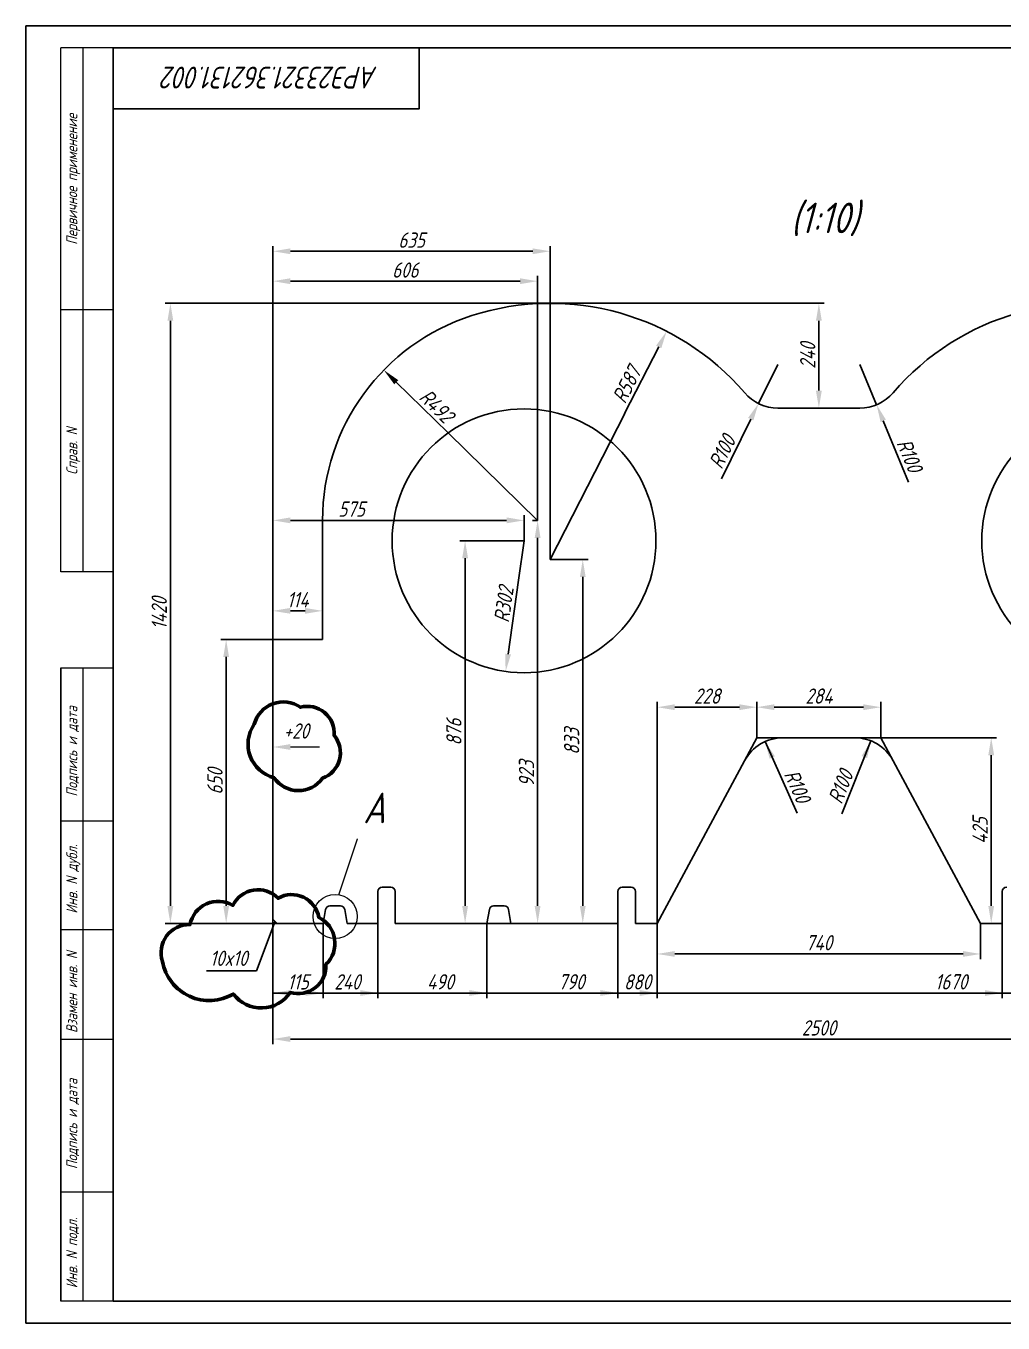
# Model space of a CAD drawing. Header units: millimetres. Extents: x -37087 to -34537, y -441 to 3013.
# Drawn here: x -37087 to -36863.3, y 1988.4 to 2285.4 of the extents above; entities that cross this region are included whole.
import ezdxf
from ezdxf.enums import TextEntityAlignment as Align

# ---------------------------------------------------------------- set-up
doc = ezdxf.new("R2010")
doc.units = ezdxf.units.MM
doc.header["$PDSIZE"] = -1
doc.linetypes.add('K5LT_THIN', pattern=[0])
doc.linetypes.add('SLD-Сплошная', pattern=[0])
for name, color, linetype in [('Frame', 6, 'Continuous'), ('ОСНОВНАЯ_НАДПИСЬ', 7, 'SLD-Сплошная'), ('ЧЕРТЕЖ', 7, 'Continuous')]:
    doc.layers.add(name, color=color, linetype=linetype)
doc.layers.add('Системный слой (1)', color=7, linetype='Continuous', true_color=0x909090)
doc.styles.add('SLDTEXTSTYLE0', font='ГОСТ тип А наклонный.ttf')
doc.styles.get("Standard").update_dxf_attribs({"font": 'ГОСТ тип А наклонный.ttf'})
doc.styles.add('ГОСТ', font='ГОСТ тип А.ttf', dxfattribs={"oblique": 15})
doc.dimstyles.new('dim1', dxfattribs={"dimtxt": 3.5, "dimasz": 4, "dimexe": 1.2, "dimexo": 0, "dimgap": 0.8, "dimtad": 1, "dimdec": 0, "dimdsep": 46, "dimtxsty": 'Standard', "dimcen": 5, "dimadec": 0, "dimazin": 0, "dimtfac": 1, "dimtdec": 0, "dimtmove": 0, "dimatfit": 3, "dimfxl": 1, "dimtolj": 1, "dimtzin": 0, "dimarcsym": 0})

# ---------------------------------------------------------------- blocks, each defined once
blk = doc.blocks.new('stamp-side-22600')
at = {"layer": 'Frame'}
blk.add_line((-12, 0), (-12, 145), dxfattribs=at)
at = {"layer": 'Frame', "lineweight": 13}
for p, q in [((-12, 145), (0, 145)), ((-12, 110), (0, 110)), ((0, 85), (-12, 85)), ((-12, 60), (0, 60)), ((0, 25), (-12, 25)), ((0, 0), (-12, 0))]:
    blk.add_line(p, q, dxfattribs=at)
at = {"layer": 'Frame', "color": 7, "lineweight": 13}
blk.add_line((-7, 145), (-7, 0), dxfattribs=at)
at = {"color": 7, "lineweight": 13, "style": 'ГОСТ', "oblique": 15}
for s, p in [('Подпись и дата', (-8.25, 115.55)), ('Инв. N дубл.', (-8.25, 88.76)), ('Взамен инв. N', (-8.25, 61.42)), ('Подпись и дата', (-8.25, 30.25)), ('Инв. N подл.', (-8.25, 2.97))]:
    blk.add_text(s, height=2.5, rotation=90, dxfattribs=at).set_placement(p)
blk = doc.blocks.new('stamp-side-w22600')
at = {"layer": 'Frame', "lineweight": 13}
for p, q in [((0, 287), (-12, 287)), ((-12, 167), (-12, 287)), ((0, 227), (-12, 227)), ((0, 167), (-12, 167))]:
    blk.add_line(p, q, dxfattribs=at)
at = {"layer": 'Frame', "color": 7, "lineweight": 13}
blk.add_line((-7, 287), (-7, 167), dxfattribs=at)
blk.add_blockref('stamp-side-22600', (0, 0))
at = {"color": 7, "lineweight": 13, "style": 'ГОСТ', "oblique": 15}
for s, p in [('Первичное применение', (-8.25, 241.89)), ('Справ. N', (-8.25, 189.23))]:
    blk.add_text(s, height=2.5, rotation=90, dxfattribs=at).set_placement(p)
blk = doc.blocks.new('A3-hor-gost-02-Neptun')
at = {"layer": 'Frame', "color": 7}
blk.add_lwpolyline([(0, 0), (0, 297), (420, 297), (420, 0)], close=True, dxfattribs=at)
at = {"layer": 'Frame'}
blk.add_lwpolyline([(20, 5), (20, 292), (415, 292), (415, 5)], close=True, dxfattribs=at)
blk.add_lwpolyline([(90, 292), (90, 278), (20, 278)], dxfattribs=at)
blk.add_blockref('stamp-side-w22600', (20, 5))
at = {"layer": 'ОСНОВНАЯ_НАДПИСЬ', "lineweight": 13, "style": 'SLDTEXTSTYLE0', "oblique": 7.5}
blk.add_attdef('PAGE', (407.55, 7.97), '', height=3.5, dxfattribs=at)
at = {"layer": 'ЧЕРТЕЖ', "style": 'ГОСТ', "oblique": 15}
blk.add_attdef('НОМЕР ЧЕРТЕЖА', text='', height=5, rotation=180, dxfattribs=at).set_placement((58.02, 285.18), align=Align.MIDDLE_CENTER)
blk.add_attdef('Номер чертежа', text='', height=7, dxfattribs=at).set_placement((351.15, 13.28), align=Align.MIDDLE_CENTER)
blk = doc.blocks.new('*D8588')
at = {"color": 0, "lineweight": -2}
for p, q in [((-37030.44, 2080.86), (-37030.44, 2062.72)), ((-37018.94, 2079.86), (-37018.94, 2062.72)), ((-37022.94, 2063.92), (-37026.44, 2063.92))]:
    blk.add_line(p, q, dxfattribs=at)
at = {"color": 0}
for points in [[(-37026.44, 2064.59), (-37026.44, 2063.25), (-37030.44, 2063.92)], [(-37022.94, 2063.25), (-37022.94, 2064.59), (-37018.94, 2063.92)]]:
    blk.add_solid(points, dxfattribs=at)
at = {"layer": 'Defpoints', "color": 0}
for p in [(-37030.44, 2080.86), (-37018.94, 2079.86), (-37030.44, 2063.92)]:
    blk.add_point(p, dxfattribs=at)
at = {"color": 0, "insert": (-37024.69, 2066.47), "char_height": 3.5, "attachment_point": 5}
blk.add_mtext('\\A1;115', dxfattribs=at)
blk = doc.blocks.new('*D8589')
at = {"color": 0, "lineweight": -2}
for p, q in [((-37030.44, 2080.86), (-37030.44, 2062.72)), ((-37006.44, 2079.86), (-37006.44, 2062.72)), ((-37010.44, 2063.92), (-37030.44, 2063.92))]:
    blk.add_line(p, q, dxfattribs=at)
at = {"color": 0}
blk.add_solid([(-37010.44, 2063.25), (-37010.44, 2064.59), (-37006.44, 2063.92)], dxfattribs=at)
at = {"layer": 'Defpoints', "color": 0}
for p in [(-37030.44, 2080.86), (-37006.44, 2079.86), (-37030.44, 2063.92)]:
    blk.add_point(p, dxfattribs=at)
at = {"color": 0, "insert": (-37013.4, 2066.47), "char_height": 3.5, "attachment_point": 5}
blk.add_mtext('\\A1;240', dxfattribs=at)
blk = doc.blocks.new('_None')
blk = doc.blocks.new('*D8590')
at = {"color": 0, "lineweight": -2}
for p, q in [((-37030.44, 2080.86), (-37030.44, 2062.72)), ((-36981.44, 2079.86), (-36981.44, 2062.72)), ((-36985.44, 2063.92), (-37030.44, 2063.92))]:
    blk.add_line(p, q, dxfattribs=at)
at = {"color": 0}
blk.add_solid([(-36985.44, 2063.25), (-36985.44, 2064.59), (-36981.44, 2063.92)], dxfattribs=at)
at = {"layer": 'Defpoints', "color": 0}
for p in [(-37030.44, 2080.86), (-36981.44, 2079.86), (-37030.44, 2063.92)]:
    blk.add_point(p, dxfattribs=at)
at = {"color": 0, "insert": (-36992.11, 2066.47), "char_height": 3.5, "attachment_point": 5}
blk.add_mtext('\\A1;490', dxfattribs=at)
blk = doc.blocks.new('*D8591')
at = {"color": 0, "lineweight": -2}
for p, q in [((-37030.44, 2080.86), (-37030.44, 2062.72)), ((-36951.44, 2079.86), (-36951.44, 2062.72)), ((-36955.44, 2063.92), (-37030.44, 2063.92))]:
    blk.add_line(p, q, dxfattribs=at)
at = {"color": 0}
blk.add_solid([(-36955.44, 2063.25), (-36955.44, 2064.59), (-36951.44, 2063.92)], dxfattribs=at)
at = {"layer": 'Defpoints', "color": 0}
for p in [(-37030.44, 2080.86), (-36951.44, 2079.86), (-37030.44, 2063.92)]:
    blk.add_point(p, dxfattribs=at)
at = {"color": 0, "insert": (-36962.11, 2066.49), "char_height": 3.5, "attachment_point": 5}
blk.add_mtext('\\A1;790', dxfattribs=at)
blk = doc.blocks.new('*D8592')
at = {"color": 0, "lineweight": -2}
for p, q in [((-37030.44, 2080.86), (-37030.44, 2062.72)), ((-36942.44, 2079.86), (-36942.44, 2062.72)), ((-36946.44, 2063.92), (-37030.44, 2063.92))]:
    blk.add_line(p, q, dxfattribs=at)
at = {"color": 0}
blk.add_solid([(-36946.44, 2063.25), (-36946.44, 2064.59), (-36942.44, 2063.92)], dxfattribs=at)
at = {"layer": 'Defpoints', "color": 0}
for p in [(-37030.44, 2080.86), (-36942.44, 2079.86), (-37030.44, 2063.92)]:
    blk.add_point(p, dxfattribs=at)
at = {"color": 0, "insert": (-36946.98, 2066.47), "char_height": 3.5, "attachment_point": 5}
blk.add_mtext('\\A1;880', dxfattribs=at)
blk = doc.blocks.new('*D8593')
at = {"color": 0, "lineweight": -2}
for p, q in [((-37030.44, 2080.86), (-37030.44, 2062.72)), ((-36863.44, 2079.86), (-36863.44, 2062.72)), ((-36867.44, 2063.92), (-37030.44, 2063.92))]:
    blk.add_line(p, q, dxfattribs=at)
at = {"color": 0}
blk.add_solid([(-36867.44, 2063.25), (-36867.44, 2064.59), (-36863.44, 2063.92)], dxfattribs=at)
at = {"layer": 'Defpoints', "color": 0}
for p in [(-37030.44, 2080.86), (-36863.44, 2079.86), (-37030.44, 2063.92)]:
    blk.add_point(p, dxfattribs=at)
at = {"color": 0, "insert": (-36875.17, 2066.49), "char_height": 3.5, "attachment_point": 5}
blk.add_mtext('\\A1;1670', dxfattribs=at)
blk = doc.blocks.new('*D8594')
at = {"color": 0, "lineweight": -2}
for p, q in [((-37030.44, 2080.86), (-37030.44, 2062.72)), ((-36834.94, 2079.86), (-36834.94, 2062.72)), ((-36838.94, 2063.92), (-37030.44, 2063.92))]:
    blk.add_line(p, q, dxfattribs=at)
at = {"color": 0}
blk.add_solid([(-36838.94, 2063.25), (-36838.94, 2064.59), (-36834.94, 2063.92)], dxfattribs=at)
at = {"layer": 'Defpoints', "color": 0}
for p in [(-37030.44, 2080.86), (-36834.94, 2079.86), (-37030.44, 2063.92)]:
    blk.add_point(p, dxfattribs=at)
at = {"color": 0, "insert": (-36846.27, 2066.47), "char_height": 3.5, "attachment_point": 5}
blk.add_mtext('\\A1;1955', dxfattribs=at)
blk = doc.blocks.new('*D8595')
at = {"color": 0, "lineweight": -2}
for p, q in [((-37030.44, 2080.86), (-37030.44, 2062.72)), ((-36808.44, 2079.86), (-36808.44, 2062.72)), ((-36812.44, 2063.92), (-37030.44, 2063.92))]:
    blk.add_line(p, q, dxfattribs=at)
at = {"color": 0}
blk.add_solid([(-36812.44, 2063.25), (-36812.44, 2064.59), (-36808.44, 2063.92)], dxfattribs=at)
at = {"layer": 'Defpoints', "color": 0}
for p in [(-37030.44, 2080.86), (-36808.44, 2079.86), (-37030.44, 2063.92)]:
    blk.add_point(p, dxfattribs=at)
at = {"color": 0, "insert": (-36820.7, 2066.47), "char_height": 3.5, "attachment_point": 5}
blk.add_mtext('\\A1;2220', dxfattribs=at)
blk = doc.blocks.new('*D8596')
at = {"color": 0, "lineweight": -2}
for p, q in [((-37030.44, 2080.86), (-37030.44, 2062.72)), ((-36797.44, 2079.86), (-36797.44, 2062.72)), ((-36801.44, 2063.92), (-37030.44, 2063.92))]:
    blk.add_line(p, q, dxfattribs=at)
at = {"color": 0}
blk.add_solid([(-36801.44, 2063.25), (-36801.44, 2064.59), (-36797.44, 2063.92)], dxfattribs=at)
at = {"layer": 'Defpoints', "color": 0}
for p in [(-37030.44, 2080.86), (-36797.44, 2079.86), (-37030.44, 2063.92)]:
    blk.add_point(p, dxfattribs=at)
at = {"color": 0, "insert": (-36802.97, 2066.47), "char_height": 3.5, "attachment_point": 5}
blk.add_mtext('\\A1;2330', dxfattribs=at)
blk = doc.blocks.new('*D8597')
at = {"color": 0, "lineweight": -2}
for p, q in [((-37030.44, 2080.86), (-37030.44, 2052.18)), ((-36780.44, 2080.86), (-36780.44, 2052.18)), ((-36784.44, 2053.38), (-37026.44, 2053.38))]:
    blk.add_line(p, q, dxfattribs=at)
at = {"color": 0}
for points in [[(-37026.44, 2054.05), (-37026.44, 2052.71), (-37030.44, 2053.38)], [(-36784.44, 2052.71), (-36784.44, 2054.05), (-36780.44, 2053.38)]]:
    blk.add_solid(points, dxfattribs=at)
at = {"layer": 'Defpoints', "color": 0}
for p in [(-37030.44, 2080.86), (-36780.44, 2080.86), (-37030.44, 2053.38)]:
    blk.add_point(p, dxfattribs=at)
at = {"color": 0, "insert": (-36905.44, 2055.93), "char_height": 3.5, "attachment_point": 5}
blk.add_mtext('\\A1;2500', dxfattribs=at)
blk = doc.blocks.new('*D8604')
at = {"color": 0, "lineweight": -2}
for p, q in [((-37030.44, 2144.86), (-37042.35, 2144.86)), ((-37041.15, 2140.86), (-37041.15, 2083.86)), ((-37029.44, 2079.86), (-37042.35, 2079.86))]:
    blk.add_line(p, q, dxfattribs=at)
at = {"color": 0}
for points in [[(-37040.48, 2140.86), (-37041.81, 2140.86), (-37041.15, 2144.86)], [(-37041.81, 2083.86), (-37040.48, 2083.86), (-37041.15, 2079.86)]]:
    blk.add_solid(points, dxfattribs=at)
at = {"layer": 'Defpoints', "color": 0}
for p in [(-37030.44, 2144.86), (-37041.15, 2079.86), (-37029.44, 2079.86)]:
    blk.add_point(p, dxfattribs=at)
at = {"color": 0, "insert": (-37043.7, 2112.36), "char_height": 3.5, "attachment_point": 5, "rotation": 90}
blk.add_mtext('\\A1;650', dxfattribs=at)
blk = doc.blocks.new('*D8598')
at = {"color": 0, "lineweight": -2}
for p, q in [((-36966.94, 2221.84), (-37055.12, 2221.84)), ((-37053.92, 2217.84), (-37053.92, 2083.86)), ((-37029.44, 2079.86), (-37055.12, 2079.86))]:
    blk.add_line(p, q, dxfattribs=at)
at = {"color": 0}
for points in [[(-37053.25, 2217.84), (-37054.59, 2217.84), (-37053.92, 2221.84)], [(-37054.59, 2083.86), (-37053.25, 2083.86), (-37053.92, 2079.86)]]:
    blk.add_solid(points, dxfattribs=at)
at = {"layer": 'Defpoints', "color": 0}
for p in [(-36966.94, 2221.84), (-37053.92, 2079.86), (-37029.44, 2079.86)]:
    blk.add_point(p, dxfattribs=at)
at = {"color": 0, "insert": (-37056.47, 2150.85), "char_height": 3.5, "attachment_point": 5, "rotation": 90}
blk.add_mtext('\\A1;1420', dxfattribs=at)
blk = doc.blocks.new('*D8599')
at = {"color": 0, "lineweight": -2}
for p, q in [((-37030.44, 2144.86), (-37030.44, 2152.62)), ((-37026.44, 2151.42), (-37023.08, 2151.42)), ((-37019.08, 2144.86), (-37019.08, 2152.62))]:
    blk.add_line(p, q, dxfattribs=at)
at = {"color": 0}
for points in [[(-37026.44, 2152.09), (-37026.44, 2150.76), (-37030.44, 2151.42)], [(-37023.08, 2150.76), (-37023.08, 2152.09), (-37019.08, 2151.42)]]:
    blk.add_solid(points, dxfattribs=at)
at = {"layer": 'Defpoints', "color": 0}
for p in [(-37019.08, 2151.42), (-37030.44, 2144.86), (-37019.08, 2144.86)]:
    blk.add_point(p, dxfattribs=at)
at = {"color": 0, "insert": (-37024.76, 2153.97), "char_height": 3.5, "attachment_point": 5}
blk.add_mtext('\\A1;114', dxfattribs=at)
blk = doc.blocks.new('*D8605')
at = {"color": 0, "lineweight": -2}
blk.add_line((-37002.2, 2203.76), (-36990.33, 2192.17), dxfattribs=at)
at = {"color": 0}
blk.add_solid([(-37001.73, 2204.24), (-37002.66, 2203.29), (-37005.06, 2206.56)], dxfattribs=at)
at = {"layer": 'Defpoints', "color": 0}
for p in [(-37005.06, 2206.56), (-36969.84, 2172.14)]:
    blk.add_point(p, dxfattribs=at)
at = {"color": 0, "insert": (-36992.99, 2198.33), "char_height": 3.5, "attachment_point": 5, "rotation": 315.6605}
blk.add_mtext('\\A1;R492', dxfattribs=at)
blk = doc.blocks.new('*D8606')
at = {"color": 0, "lineweight": -2}
blk.add_line((-36942.12, 2211.86), (-36949.91, 2196.59), dxfattribs=at)
at = {"color": 0}
blk.add_solid([(-36941.52, 2211.56), (-36942.71, 2212.17), (-36940.3, 2215.43)], dxfattribs=at)
at = {"layer": 'Defpoints', "color": 0}
for p in [(-36940.3, 2215.43), (-36966.96, 2163.18)]:
    blk.add_point(p, dxfattribs=at)
at = {"color": 0, "insert": (-36949.43, 2203.2), "char_height": 3.5, "attachment_point": 5, "rotation": 62.9614}
blk.add_mtext('\\A1;R587', dxfattribs=at)
blk = doc.blocks.new('*D8609')
at = {"color": 0, "lineweight": -2}
for p, q in [((-36972.94, 2167.46), (-36987.64, 2167.46)), ((-36986.44, 2163.46), (-36986.44, 2083.86)), ((-36975.94, 2079.86), (-36987.64, 2079.86))]:
    blk.add_line(p, q, dxfattribs=at)
at = {"color": 0}
for points in [[(-36985.77, 2163.46), (-36987.11, 2163.46), (-36986.44, 2167.46)], [(-36987.11, 2083.86), (-36985.77, 2083.86), (-36986.44, 2079.86)]]:
    blk.add_solid(points, dxfattribs=at)
at = {"layer": 'Defpoints', "color": 0}
for p in [(-36972.94, 2167.46), (-36986.44, 2079.86), (-36975.94, 2079.86)]:
    blk.add_point(p, dxfattribs=at)
at = {"color": 0, "insert": (-36989.01, 2123.66), "char_height": 3.5, "attachment_point": 5, "rotation": 90}
blk.add_mtext('\\A1;876', dxfattribs=at)
blk = doc.blocks.new('*D8610')
at = {"color": 0, "lineweight": -2}
for p, q in [((-36966.96, 2163.18), (-36958.3, 2163.18)), ((-36959.5, 2083.86), (-36959.5, 2159.18)), ((-36963.69, 2079.86), (-36958.3, 2079.86))]:
    blk.add_line(p, q, dxfattribs=at)
at = {"color": 0}
for points in [[(-36958.83, 2159.18), (-36960.16, 2159.18), (-36959.5, 2163.18)], [(-36960.16, 2083.86), (-36958.83, 2083.86), (-36959.5, 2079.86)]]:
    blk.add_solid(points, dxfattribs=at)
at = {"layer": 'Defpoints', "color": 0}
for p in [(-36966.96, 2163.18), (-36959.5, 2163.18), (-36963.69, 2079.86)]:
    blk.add_point(p, dxfattribs=at)
at = {"color": 0, "insert": (-36962.05, 2121.52), "char_height": 3.5, "attachment_point": 5, "rotation": 90}
blk.add_mtext('\\A1;833', dxfattribs=at)
blk = doc.blocks.new('*D8611')
at = {"color": 0, "lineweight": -2}
for p, q in [((-36969.84, 2172.14), (-36971.04, 2172.14)), ((-36969.84, 2083.86), (-36969.84, 2168.14)), ((-36965.61, 2079.86), (-36971.04, 2079.86))]:
    blk.add_line(p, q, dxfattribs=at)
at = {"color": 0}
for points in [[(-36969.17, 2168.14), (-36970.51, 2168.14), (-36969.84, 2172.14)], [(-36970.51, 2083.86), (-36969.17, 2083.86), (-36969.84, 2079.86)]]:
    blk.add_solid(points, dxfattribs=at)
at = {"layer": 'Defpoints', "color": 0}
for p in [(-36969.84, 2172.14), (-36969.84, 2172.14), (-36965.61, 2079.86)]:
    blk.add_point(p, dxfattribs=at)
at = {"color": 0, "insert": (-36972.39, 2114.14), "char_height": 3.5, "attachment_point": 5, "rotation": 90}
blk.add_mtext('\\A1;923', dxfattribs=at)
blk = doc.blocks.new('*D8612')
at = {"color": 0, "lineweight": -2}
blk.add_line((-36976.6, 2141.52), (-36974.21, 2158.48), dxfattribs=at)
at = {"color": 0}
blk.add_solid([(-36977.26, 2141.61), (-36975.94, 2141.43), (-36977.16, 2137.56)], dxfattribs=at)
at = {"layer": 'Defpoints', "color": 0}
for p in [(-36972.94, 2167.46), (-36977.16, 2137.56)]:
    blk.add_point(p, dxfattribs=at)
at = {"color": 0, "insert": (-36977.57, 2152.87), "char_height": 3.5, "attachment_point": 5, "rotation": 81.9711}
blk.add_mtext('\\A1;R302', dxfattribs=at)
blk = doc.blocks.new('*D8613')
at = {"color": 0, "lineweight": -2}
for p, q in [((-37030.44, 2144.86), (-37030.44, 2173.34)), ((-36976.94, 2172.14), (-37026.44, 2172.14)), ((-36972.94, 2167.46), (-36972.94, 2173.34))]:
    blk.add_line(p, q, dxfattribs=at)
at = {"color": 0}
for points in [[(-37026.44, 2172.81), (-37026.44, 2171.48), (-37030.44, 2172.14)], [(-36976.94, 2171.48), (-36976.94, 2172.81), (-36972.94, 2172.14)]]:
    blk.add_solid(points, dxfattribs=at)
at = {"layer": 'Defpoints', "color": 0}
for p in [(-37030.44, 2172.14), (-36972.94, 2167.46), (-37030.44, 2144.86)]:
    blk.add_point(p, dxfattribs=at)
at = {"color": 0, "insert": (-37012.44, 2174.72), "char_height": 3.5, "attachment_point": 5}
blk.add_mtext('\\A1;575', dxfattribs=at)
blk = doc.blocks.new('*D8614')
at = {"color": 0, "lineweight": -2}
for p, q in [((-37030.44, 2172.14), (-37030.44, 2228.11)), ((-36969.84, 2172.14), (-36969.84, 2228.11)), ((-36973.84, 2226.91), (-37026.44, 2226.91))]:
    blk.add_line(p, q, dxfattribs=at)
at = {"color": 0}
for points in [[(-37026.44, 2227.57), (-37026.44, 2226.24), (-37030.44, 2226.91)], [(-36973.84, 2226.24), (-36973.84, 2227.57), (-36969.84, 2226.91)]]:
    blk.add_solid(points, dxfattribs=at)
at = {"layer": 'Defpoints', "color": 0}
for p in [(-37030.44, 2226.91), (-37030.44, 2172.14), (-36969.84, 2172.14)]:
    blk.add_point(p, dxfattribs=at)
at = {"color": 0, "insert": (-37000.14, 2229.46), "char_height": 3.5, "attachment_point": 5}
blk.add_mtext('\\A1;606', dxfattribs=at)
blk = doc.blocks.new('*D8615')
at = {"color": 0, "lineweight": -2}
for p, q in [((-37030.44, 2172.14), (-37030.44, 2234.96)), ((-36970.96, 2233.76), (-37026.44, 2233.76)), ((-36966.96, 2163.18), (-36966.96, 2234.96))]:
    blk.add_line(p, q, dxfattribs=at)
at = {"color": 0}
for points in [[(-37026.44, 2234.42), (-37026.44, 2233.09), (-37030.44, 2233.76)], [(-36970.96, 2233.09), (-36970.96, 2234.42), (-36966.96, 2233.76)]]:
    blk.add_solid(points, dxfattribs=at)
at = {"layer": 'Defpoints', "color": 0}
for p in [(-37030.44, 2233.76), (-37030.44, 2172.14), (-36966.96, 2163.18)]:
    blk.add_point(p, dxfattribs=at)
at = {"color": 0, "insert": (-36998.7, 2236.31), "char_height": 3.5, "attachment_point": 5}
blk.add_mtext('\\A1;635', dxfattribs=at)
blk = doc.blocks.new('*D8616')
at = {"color": 0, "lineweight": -2}
for p, q in [((-36966.96, 2221.84), (-36904.24, 2221.84)), ((-36905.44, 2217.84), (-36905.44, 2201.86)), ((-36914.84, 2197.86), (-36904.24, 2197.86))]:
    blk.add_line(p, q, dxfattribs=at)
at = {"color": 0}
for points in [[(-36904.77, 2217.84), (-36906.11, 2217.84), (-36905.44, 2221.84)], [(-36906.11, 2201.86), (-36904.77, 2201.86), (-36905.44, 2197.86)]]:
    blk.add_solid(points, dxfattribs=at)
at = {"layer": 'Defpoints', "color": 0}
for p in [(-36966.96, 2221.84), (-36914.84, 2197.86), (-36905.44, 2197.86)]:
    blk.add_point(p, dxfattribs=at)
at = {"color": 0, "insert": (-36907.99, 2209.85), "char_height": 3.5, "attachment_point": 5, "rotation": 90}
blk.add_mtext('\\A1;240', dxfattribs=at)
blk = doc.blocks.new('*D8601')
at = {"color": 0, "lineweight": -2}
for p, q in [((-36914.84, 2207.86), (-36919.27, 2198.9)), ((-36921.04, 2195.31), (-36927.77, 2181.68))]:
    blk.add_line(p, q, dxfattribs=at)
at = {"color": 0}
blk.add_solid([(-36920.44, 2195.02), (-36921.64, 2195.61), (-36919.27, 2198.9)], dxfattribs=at)
at = {"layer": 'Defpoints', "color": 0}
for p in [(-36914.84, 2207.86), (-36919.27, 2198.9)]:
    blk.add_point(p, dxfattribs=at)
at = {"color": 0, "insert": (-36927.58, 2187.83), "char_height": 3.5, "attachment_point": 5, "rotation": 63.7123}
blk.add_mtext('\\A1;R100', dxfattribs=at)
blk = doc.blocks.new('*D8617')
at = {"color": 0, "lineweight": -2}
for p, q in [((-36896.04, 2207.86), (-36892.22, 2198.62)), ((-36890.7, 2194.93), (-36884.89, 2180.87))]:
    blk.add_line(p, q, dxfattribs=at)
at = {"color": 0}
blk.add_solid([(-36890.08, 2195.18), (-36891.31, 2194.67), (-36892.22, 2198.62)], dxfattribs=at)
at = {"layer": 'Defpoints', "color": 0}
for p in [(-36896.04, 2207.86), (-36892.22, 2198.62)]:
    blk.add_point(p, dxfattribs=at)
at = {"color": 0, "insert": (-36884.67, 2187.02), "char_height": 3.5, "attachment_point": 5, "rotation": 292.4551}
blk.add_mtext('\\A1;R100', dxfattribs=at)
blk = doc.blocks.new('*D8619')
at = {"color": 0, "lineweight": -2}
for p, q in [((-36942.44, 2079.86), (-36942.44, 2071.66)), ((-36868.44, 2079.86), (-36868.44, 2071.66)), ((-36938.44, 2072.86), (-36872.44, 2072.86))]:
    blk.add_line(p, q, dxfattribs=at)
at = {"color": 0}
for points in [[(-36938.44, 2073.53), (-36938.44, 2072.2), (-36942.44, 2072.86)], [(-36872.44, 2072.2), (-36872.44, 2073.53), (-36868.44, 2072.86)]]:
    blk.add_solid(points, dxfattribs=at)
at = {"layer": 'Defpoints', "color": 0}
for p in [(-36942.44, 2079.86), (-36868.44, 2079.86), (-36868.44, 2072.86)]:
    blk.add_point(p, dxfattribs=at)
at = {"color": 0, "insert": (-36905.44, 2075.44), "char_height": 3.5, "attachment_point": 5}
blk.add_mtext('\\A1;740', dxfattribs=at)
blk = doc.blocks.new('*D8621')
at = {"color": 0, "lineweight": -2}
for p, q in [((-36891.24, 2122.36), (-36864.78, 2122.36)), ((-36865.98, 2083.86), (-36865.98, 2118.36)), ((-36868.44, 2079.86), (-36864.78, 2079.86))]:
    blk.add_line(p, q, dxfattribs=at)
at = {"color": 0}
for points in [[(-36865.31, 2118.36), (-36866.65, 2118.36), (-36865.98, 2122.36)], [(-36866.65, 2083.86), (-36865.31, 2083.86), (-36865.98, 2079.86)]]:
    blk.add_solid(points, dxfattribs=at)
at = {"layer": 'Defpoints', "color": 0}
for p in [(-36891.24, 2122.36), (-36865.98, 2122.36), (-36868.44, 2079.86)]:
    blk.add_point(p, dxfattribs=at)
at = {"color": 0, "insert": (-36868.53, 2101.11), "char_height": 3.5, "attachment_point": 5, "rotation": 90}
blk.add_mtext('\\A1;425', dxfattribs=at)
blk = doc.blocks.new('*D8623')
at = {"color": 0, "lineweight": -2}
for p, q in [((-36942.44, 2079.86), (-36942.44, 2130.56)), ((-36919.64, 2122.36), (-36919.64, 2130.56)), ((-36938.44, 2129.36), (-36923.64, 2129.36))]:
    blk.add_line(p, q, dxfattribs=at)
at = {"color": 0}
for points in [[(-36938.44, 2130.03), (-36938.44, 2128.7), (-36942.44, 2129.36)], [(-36923.64, 2128.7), (-36923.64, 2130.03), (-36919.64, 2129.36)]]:
    blk.add_solid(points, dxfattribs=at)
at = {"layer": 'Defpoints', "color": 0}
for p in [(-36919.64, 2129.36), (-36919.64, 2122.36), (-36942.44, 2079.86)]:
    blk.add_point(p, dxfattribs=at)
at = {"color": 0, "insert": (-36931.04, 2131.91), "char_height": 3.5, "attachment_point": 5}
blk.add_mtext('\\A1;228', dxfattribs=at)
blk = doc.blocks.new('*D8624')
at = {"color": 0, "lineweight": -2}
for p, q in [((-36919.64, 2122.36), (-36919.64, 2130.56)), ((-36891.24, 2122.36), (-36891.24, 2130.56)), ((-36915.64, 2129.36), (-36895.24, 2129.36))]:
    blk.add_line(p, q, dxfattribs=at)
at = {"color": 0}
for points in [[(-36915.64, 2130.03), (-36915.64, 2128.7), (-36919.64, 2129.36)], [(-36895.24, 2128.7), (-36895.24, 2130.03), (-36891.24, 2129.36)]]:
    blk.add_solid(points, dxfattribs=at)
at = {"layer": 'Defpoints', "color": 0}
for p in [(-36891.24, 2129.36), (-36919.64, 2122.36), (-36891.24, 2122.36)]:
    blk.add_point(p, dxfattribs=at)
at = {"color": 0, "insert": (-36905.44, 2131.91), "char_height": 3.5, "attachment_point": 5}
blk.add_mtext('\\A1;284', dxfattribs=at)
blk = doc.blocks.new('*D8626')
at = {"color": 0, "lineweight": -2}
blk.add_line((-36917.75, 2121.49), (-36910.41, 2105.12), dxfattribs=at)
at = {"color": 0}
blk.add_solid([(-36915.5, 2118.11), (-36916.72, 2117.57), (-36917.75, 2121.49)], dxfattribs=at)
at = {"layer": 'Defpoints', "color": 0}
for p in [(-36917.75, 2121.49), (-36913.66, 2112.36)]:
    blk.add_point(p, dxfattribs=at)
at = {"color": 0, "insert": (-36910.37, 2111.28), "char_height": 3.5, "attachment_point": 5, "rotation": 294.1538}
blk.add_mtext('\\A1;R100', dxfattribs=at)
blk = doc.blocks.new('*D8627')
at = {"color": 0, "lineweight": -2}
blk.add_line((-36893.54, 2121.66), (-36900.15, 2104.98), dxfattribs=at)
at = {"color": 0}
blk.add_solid([(-36894.39, 2117.7), (-36895.63, 2118.19), (-36893.54, 2121.66)], dxfattribs=at)
at = {"layer": 'Defpoints', "color": 0}
for p in [(-36893.54, 2121.66), (-36897.22, 2112.36)]:
    blk.add_point(p, dxfattribs=at)
at = {"color": 0, "insert": (-36900.45, 2111.13), "char_height": 3.5, "attachment_point": 5, "rotation": 68.3793}
blk.add_mtext('\\A1;R100', dxfattribs=at)
blk = doc.blocks.new('A$C128E1BCE')
at = {"linetype": 'Continuous', "lineweight": 9}
blk.add_line((40, 0), (106.5, 0), dxfattribs=at)
at = {"linetype": 'Continuous'}
blk.add_solid([(40, 6.7), (40, -6.7), (0, 0)], dxfattribs=at)

msp = doc.modelspace()

# ---------------------------------------------------------------- linework, layer by layer
at = {"color": 3}
for p, q in [((-36896.0428, 2197.8649), (-36914.8384, 2197.8649)), ((-37019.0806, 2172.1449), (-37019.0806, 2144.8649)), ((-37030.4406, 2144.8649), (-37030.4406, 2080.8649)), ((-37019.0806, 2144.8649), (-37030.4406, 2144.8649)), ((-36897.224, 2122.3649), (-36913.6572, 2122.3649)), ((-36922.4692, 2117.0923), (-36942.4406, 2079.8649)), ((-36868.4406, 2079.8649), (-36888.412, 2117.0923)), ((-37003.4406, 2088.1649), (-37005.4406, 2088.1649)), ((-36948.4406, 2088.1649), (-36950.4406, 2088.1649)), ((-37006.4406, 2087.1649), (-37006.4406, 2079.8649)), ((-37002.4406, 2079.8649), (-37002.4406, 2087.1649)), ((-36951.4406, 2087.1649), (-36951.4406, 2079.8649)), ((-36947.4406, 2079.8649), (-36947.4406, 2087.1649)), ((-36863.4406, 2087.1649), (-36863.4406, 2079.8649)), ((-37018.3854, 2083.0373), (-37018.9406, 2079.8649)), ((-37014.9808, 2083.8649), (-37017.4004, 2083.8649)), ((-37013.4406, 2079.8649), (-37013.9958, 2083.0373)), ((-36980.8854, 2083.0373), (-36981.4406, 2079.8649)), ((-36977.4808, 2083.8649), (-36979.9004, 2083.8649)), ((-36975.9406, 2079.8649), (-36976.4958, 2083.0373)), ((-37029.4406, 2079.8649), (-37030.4406, 2080.8649)), ((-37029.4406, 2079.8649), (-37018.9406, 2079.8649)), ((-37013.4406, 2079.8649), (-37006.4406, 2079.8649)), ((-37002.4406, 2079.8649), (-36981.4406, 2079.8649)), ((-36975.9406, 2079.8649), (-36951.4406, 2079.8649)), ((-36947.4406, 2079.8649), (-36942.4406, 2079.8649)), ((-36868.4406, 2079.8649), (-36863.4406, 2079.8649))]:
    msp.add_line(p, q, dxfattribs=at)
at = {"color": 7}
for p, q in [((-36949.8964, 2196.6196), (-36966.9606, 2163.1849)), ((-36990.333, 2192.1703), (-36969.8406, 2172.1449)), ((-36974.2073, 2158.4845), (-36972.9406, 2167.4649))]:
    msp.add_line(p, q, dxfattribs=at)
for points in [[(-36922.4692, 2117.0923), (-36919.6406, 2122.3649), (-36913.6572, 2122.3649)], [(-36888.412, 2117.0923), (-36891.2406, 2122.3649), (-36897.224, 2122.3649)], [(-37045.6315, 2069.0091), (-37034.2076, 2069.0091), (-37029.9406, 2080.3649)]]:
    msp.add_lwpolyline(points, dxfattribs=at)
at = {"color": 3}
for centre in [(-36972.9406, 2167.4649), (-36837.9406, 2167.4649)]:
    msp.add_circle(centre, 30.2, dxfattribs=at)
for centre, radius, start, end in [((-36966.9606, 2163.1849), 58.6515, 40.603721, 107.818889), ((-36843.9206, 2163.1849), 58.6515, 72.181111, 139.396279), ((-36969.8406, 2172.1449), 49.24, 107.818889, 180), ((-36914.8384, 2207.8649), 10, 220.603721, 270), ((-36896.0428, 2207.8649), 10, 270, 319.396279), ((-36913.6572, 2112.3649), 10, 90, 151.78775), ((-36897.224, 2112.3649), 10, 28.21225, 90), ((-37005.4406, 2087.1649), 1, 90, 180), ((-37003.4406, 2087.1649), 1, 0, 90), ((-36950.4406, 2087.1649), 1, 90, 180), ((-36948.4406, 2087.1649), 1, 0, 90), ((-36862.4406, 2087.1649), 1, 90, 180), ((-37017.4004, 2082.8649), 1, 90, 170.073754), ((-37014.9808, 2082.8649), 1, 9.926246, 90), ((-36979.9004, 2082.8649), 1, 90, 170.073754), ((-36977.4808, 2082.8649), 1, 9.926246, 90)]:
    msp.add_arc(centre, radius, start, end, dxfattribs=at)
at = {"layer": 'Defpoints', "color": 6, "lineweight": 60}
for points in [[(-37034.7265, 2125.4416, -0.520567), (-37024.1357, 2129.3501, -0.520567), (-37016.4448, 2122.92, -0.520567), (-37019.0925, 2113.0857, -0.520567), (-37030.1876, 2113.2117, -0.520567)], [(-37055.74, 2071.127, -0.520567), (-37049.4359, 2079.5744, -0.520567), (-37039.6016, 2083.9873, -0.520567), (-37029.263, 2085.6263, -0.520567), (-37019.933, 2081.2135, -0.520567), (-37018.294, 2070.4966, -0.520567), (-37026.4892, 2064.0665, -0.520567), (-37039.4755, 2063.6883, -0.520567)]]:
    msp.add_lwpolyline(points, format="xyb", close=True, dxfattribs=at)
at = {"layer": 'Системный слой (1)', "color": 7, "linetype": 'K5LT_THIN', "lineweight": 18}
for p, q in [((-37015.3412, 2086.4385), (-37010.2943, 2101.5466)), ((-37010.2943, 2101.5466), (-37001.6243, 2101.5466))]:
    msp.add_line(p, q, dxfattribs=at)
msp.add_arc((-37016.1906, 2081.4511), 5.0592, 0, 359.999994, dxfattribs=at)

# ---------------------------------------------------------------- block references
at = {"color": 2, "lineweight": 100, "ltscale": 0.4}
ref = msp.add_blockref('A3-hor-gost-02-Neptun', (-37086.9892, 1988.351), dxfattribs=at)
ref.add_attrib('НОМЕР ЧЕРТЕЖА', 'АРЭ23321.362131.002', dxfattribs={"layer": 'ЧЕРТЕЖ', "height": 5, "rotation": 180, "style": 'ГОСТ', "oblique": 15}).set_placement((-37030.9663, 2273.5304), align=Align.MIDDLE_CENTER)
at = {"xscale": -0.1, "yscale": 0.1, "zscale": 0.1, "rotation": 180}
msp.add_blockref('A$C128E1BCE', (-37030.4406, 2120.2512), dxfattribs=at)

# ---------------------------------------------------------------- texts
at = {"color": 7, "style": 'ГОСТ', "oblique": 15}
msp.add_text('10x10', height=3.5, dxfattribs=at).set_placement((-37040.5767, 2070.1263), align=Align.CENTER)
at = {"linetype": 'Continuous', "insert": (-37025.0974, 2123.9174), "char_height": 3.5, "attachment_point": 5}
msp.add_mtext('\\A1;+20', dxfattribs=at)

# ---------------------------------------------------------------- dimensions: what is measured, and where the dimension line sits
for base, p1, p2, override, picture, middle in [((-37030.4406, 2233.7572), (-36966.9606, 2163.1849), (-37030.4406, 2172.1449), {"dimscale": 1, "dimlfac": 10, "dimsah": 1}, '*D8615', (-36998.7006, 2233.7572)), ((-37030.4406, 2226.9055), (-36969.8406, 2172.1449), (-37030.4406, 2172.1449), {"dimscale": 1, "dimlfac": 10, "dimsah": 1}, '*D8614', (-37000.1406, 2226.9055)), ((-37030.4406, 2172.1449), (-36972.9406, 2167.4649), (-37030.4406, 2144.8649), {"dimscale": 1, "dimlfac": 10, "dimsah": 1}, '*D8613', (-37012.4406, 2172.1449)), ((-37019.0806, 2151.4237), (-37030.4406, 2144.8649), (-37019.0806, 2144.8649), {"dimscale": 1, "dimlfac": 10, "dimsah": 1}, '*D8599', (-37024.7606, 2151.4237)), ((-37030.4406, 2063.9199), (-37018.9406, 2079.8649), (-37030.4406, 2080.8649), {"dimscale": 1, "dimlfac": 10, "dimsah": 1}, '*D8588', (-37024.6906, 2063.9199)), ((-37030.4406, 2063.9199), (-37006.4406, 2079.8649), (-37030.4406, 2080.8649), {"dimscale": 1, "dimlfac": 10, "dimblk2": 'None', "dimsah": 1}, '*D8589', (-37013.3952, 2063.9199)), ((-37030.4406, 2063.9199), (-36981.4406, 2079.8649), (-37030.4406, 2080.8649), {"dimscale": 1, "dimlfac": 10, "dimblk2": 'None', "dimsah": 1}, '*D8590', (-36992.1131, 2063.9199)), ((-37030.4406, 2063.9199), (-36951.4406, 2079.8649), (-37030.4406, 2080.8649), {"dimscale": 1, "dimlfac": 10, "dimblk2": 'None', "dimsah": 1}, '*D8591', (-36962.1131, 2063.9199)), ((-37030.4406, 2063.9199), (-36942.4406, 2079.8649), (-37030.4406, 2080.8649), {"dimscale": 1, "dimlfac": 10, "dimblk2": 'None', "dimsah": 1}, '*D8592', (-36946.984, 2063.9199)), ((-37030.4406, 2063.9199), (-36863.4406, 2079.8649), (-37030.4406, 2080.8649), {"dimscale": 1, "dimlfac": 10, "dimblk2": 'None', "dimsah": 1}, '*D8593', (-36875.1714, 2063.9199)), ((-37030.4406, 2063.9199), (-36834.9406, 2079.8649), (-37030.4406, 2080.8649), {"dimscale": 1, "dimlfac": 10, "dimblk2": 'None', "dimsah": 1}, '*D8594', (-36846.2745, 2063.9199)), ((-37030.4406, 2063.9199), (-36808.4406, 2079.8649), (-37030.4406, 2080.8649), {"dimscale": 1, "dimlfac": 10, "dimblk2": 'None', "dimsah": 1}, '*D8595', (-36820.7006, 2063.9199)), ((-37030.4406, 2063.9199), (-36797.4406, 2079.8649), (-37030.4406, 2080.8649), {"dimscale": 1, "dimlfac": 10, "dimblk2": 'None', "dimsah": 1}, '*D8596', (-36802.9733, 2063.9199)), ((-37030.4406, 2053.381), (-36780.4406, 2080.8649), (-37030.4406, 2080.8649), {"dimscale": 1, "dimlfac": 10, "dimsah": 1}, '*D8597', (-36905.4406, 2053.381))]:
    dim = msp.add_linear_dim(base=base, p1=p1, p2=p2, dimstyle='dim1', override=override)
    dim.commit()
    dim.dimension.update_dxf_attribs({"geometry": picture, "text_midpoint": middle, "dimtype": 160})
for base, p1, p2, picture, middle in [((-37053.9202, 2079.8649), (-36966.9416, 2221.8364), (-37029.4406, 2079.8649), '*D8598', (-37053.9202, 2150.8506)), ((-36905.4406, 2197.8649), (-36966.9606, 2221.8364), (-36914.8384, 2197.8649), '*D8616', (-36905.4406, 2209.8506)), ((-36969.8406, 2172.1449), (-36965.6111, 2079.8649), (-36969.8406, 2172.1449), '*D8611', (-36969.8406, 2114.1449)), ((-36986.4406, 2079.8649), (-36972.9406, 2167.4649), (-36975.9406, 2079.8649), '*D8609', (-36986.4406, 2123.6649)), ((-36959.4963, 2163.1849), (-36963.6906, 2079.8649), (-36966.9606, 2163.1849), '*D8610', (-36959.4963, 2121.5249)), ((-37041.1459, 2079.8649), (-37030.4406, 2144.8649), (-37029.4406, 2079.8649), '*D8604', (-37041.1459, 2112.3649))]:
    dim = msp.add_linear_dim(base=base, p1=p1, p2=p2, angle=90, dimstyle='dim1', override={"dimscale": 1, "dimlfac": 10, "dimsah": 1})
    dim.commit()
    dim.dimension.update_dxf_attribs({"geometry": picture, "text_midpoint": middle, "dimtype": 160})
for center, mpoint, override, picture, middle in [((-36966.9606, 2163.1849), (-36940.2982, 2215.4258), {"dimscale": 1, "dimlfac": 10, "dimsah": 1}, '*D8606', (-36947.1344, 2202.0313)), ((-36914.8384, 2207.8649), (-36919.2672, 2198.8991), {"dimscale": 1, "dimlfac": 10, "dimsah": 1}, '*D8601', (-36925.292, 2186.7022)), ((-36896.0428, 2207.8649), (-36892.2232, 2198.6231), {"dimscale": 1, "dimlfac": 10, "dimsah": 1}, '*D8617', (-36887.0271, 2186.0508)), ((-36969.8406, 2172.1449), (-37005.0576, 2206.5592), {"dimscale": 1, "dimlfac": 10, "dimsah": 1}, '*D8605', (-36994.7752, 2196.5112)), ((-36972.9406, 2167.4649), (-36977.1587, 2137.5609), {"dimscale": 1, "dimlfac": 10, "dimsah": 1}, '*D8612', (-36975.0497, 2152.5129)), ((-36913.6572, 2112.3649), (-36917.749, 2121.4894), {"dimlfac": 10, "dimtxsty": 'Standard', "dimsah": 1, "dimtolj": 1}, '*D8626', (-36912.7017, 2110.2343)), ((-36897.224, 2112.3649), (-36893.5394, 2121.6613), {"dimlfac": 10, "dimtxsty": 'Standard', "dimsah": 1, "dimtolj": 1}, '*D8627', (-36898.0844, 2110.1942))]:
    dim = msp.add_radius_dim(center=center, mpoint=mpoint, dimstyle='dim1', override=override)
    dim.commit()
    dim.dimension.update_dxf_attribs({"geometry": picture, "text_midpoint": middle, "dimtype": 164})
for base, p1, p2, picture, middle in [((-36919.6406, 2129.3649), (-36942.4406, 2079.8649), (-36919.6406, 2122.3649), '*D8623', (-36931.0406, 2131.9149)), ((-36891.2406, 2129.3649), (-36919.6406, 2122.3649), (-36891.2406, 2122.3649), '*D8624', (-36905.4406, 2131.9149)), ((-36868.4406, 2072.8649), (-36942.4406, 2079.8649), (-36868.4406, 2079.8649), '*D8619', (-36905.4406, 2075.4376))]:
    dim = msp.add_linear_dim(base=base, p1=p1, p2=p2, dimstyle='dim1', override={"dimlfac": 10, "dimtxsty": 'Standard', "dimsah": 1, "dimtolj": 1})
    dim.commit()
    dim.dimension.update_dxf_attribs({"geometry": picture, "text_midpoint": middle})
dim = msp.add_linear_dim(base=(-36865.9809, 2122.3649), p1=(-36868.4406, 2079.8649), p2=(-36891.2406, 2122.3649), angle=90, dimstyle='dim1', override={"dimlfac": 10, "dimtxsty": 'Standard', "dimsah": 1, "dimtolj": 1})
dim.commit()
dim.dimension.update_dxf_attribs({"geometry": '*D8621', "text_midpoint": (-36868.5309, 2101.1149)})

# ---------------------------------------------------------------- next in the draw order: texts
at = {"color": 7, "char_height": 7, "attachment_point": 7, "style": 'ГОСТ', "bg_fill": 2}
for s, insert in [('{\\A1;(1:10)}', (-36911.8739, 2237.2047)), ('А', (-37009.7834, 2102.7849))]:
    msp.add_mtext(s, dxfattribs=dict(at, insert=insert))

doc.saveas('drawing.dxf')
